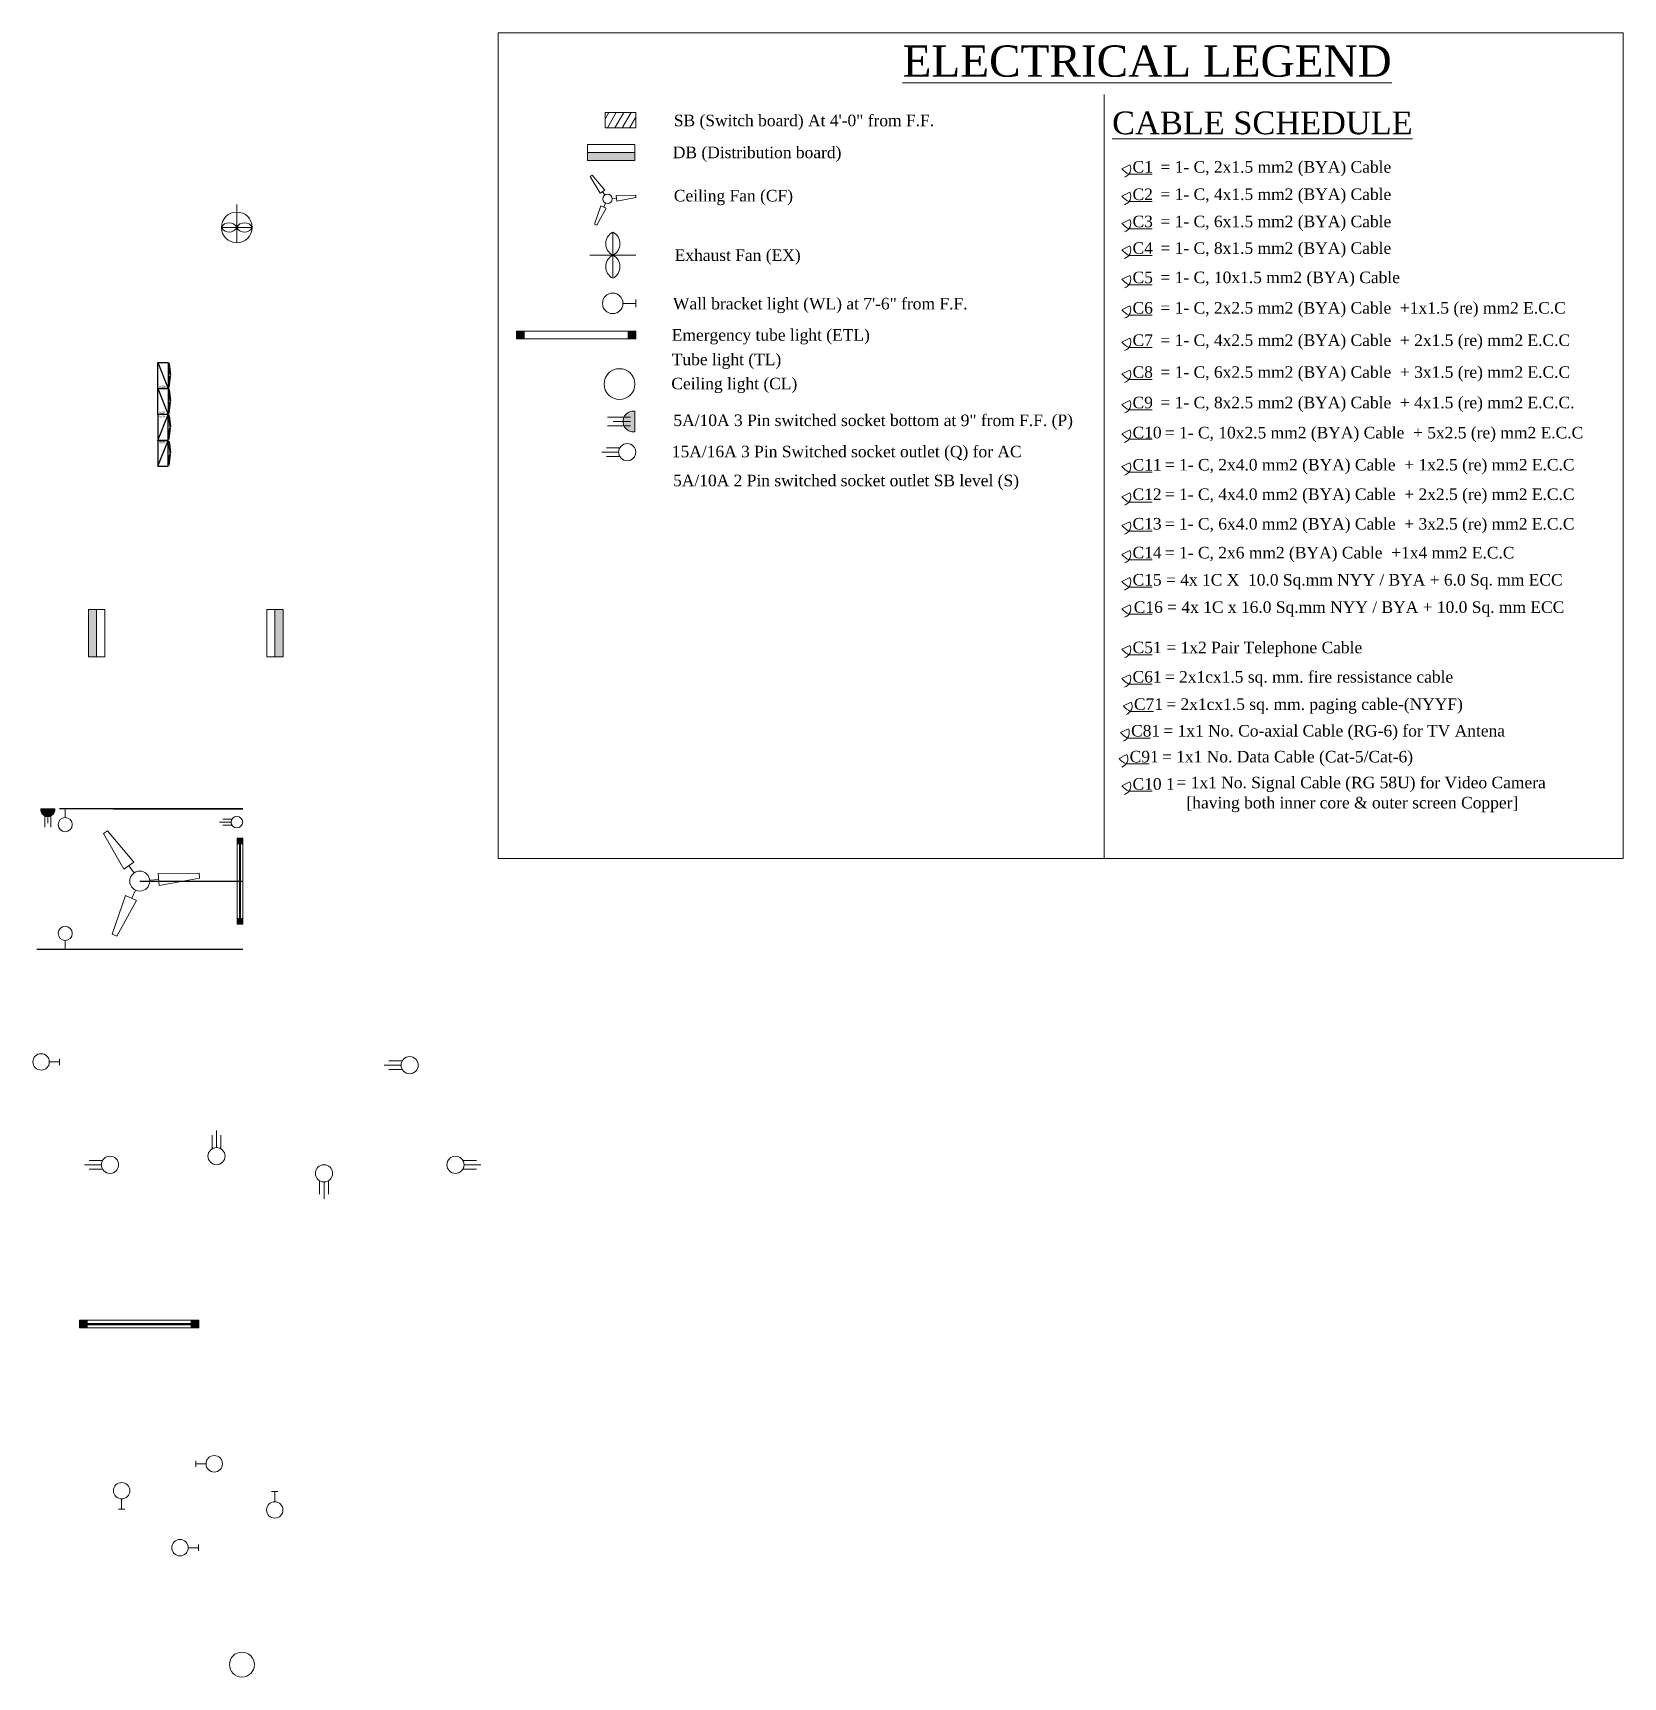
# Model space of a CAD drawing. Header units: inches. Extents: x 35258 to 134537, y 25067 to 83300.
# Drawn here: x 69550 to 70376, y 38699 to 39553 of the extents above; entities that cross this region are included whole.
import ezdxf

# ---------------------------------------------------------------- set-up
doc = ezdxf.new("R2010")
doc.units = ezdxf.units.IN
doc.header["$LTSCALE"] = 5
doc.header["$MEASUREMENT"] = 0
for name, color, linetype, lineweight in [('E. Fixture', 6, 'Continuous', 20), ('ETEXT', 152, 'Continuous', 5), ('G-FIX', 4, 'Continuous', 9), ('HATCH', 251, 'Continuous', 5), ('L-TXT', 4, 'Continuous', 9)]:
    doc.layers.add(name, color=color, linetype=linetype, lineweight=lineweight)
doc.layers.add('Furniture_1', color=34, linetype='Continuous')
doc.styles.add('JASIM', font='times.ttf')
doc.styles.get("Standard").update_dxf_attribs({"font": 'arial.ttf'})

# ---------------------------------------------------------------- blocks, each defined once
blk = doc.blocks.new('05')
at = {"layer": 'E. Fixture'}
blk.add_hatch(color=256, dxfattribs=at).paths.add_polyline_path([(27124.32, -3822.56), (27124.32, -3814.56, 1.138442)])
for p, q in [((27122.65, -3816.83), (27113.67, -3816.83)), ((27124.32, -3822.56), (27124.32, -3814.56)), ((27122.65, -3820.28), (27113.67, -3820.28)), ((27122.65, -3818.56), (27115.97, -3818.56))]:
    blk.add_line(p, q, dxfattribs=at)
blk.add_arc((27123.8, -3818.56), 4.03, 82.59172, 277.40828, dxfattribs=at)
blk = doc.blocks.new('14')
at = {"layer": 'E. Fixture'}
for p, q in [((26233.99, -3909.11), (26233.99, -3891.11)), ((26224.99, -3900.11), (26242.99, -3900.11))]:
    blk.add_line(p, q, dxfattribs=at)
for centre, start, end in [((26229.49, -3902.36), 26.56402, 153.43598), ((26229.49, -3897.86), 206.56402, 333.43598), ((26238.49, -3902.36), 26.56402, 153.43598), ((26238.49, -3897.86), 206.56402, 333.43598)]:
    blk.add_arc(centre, 5.03, start, end, dxfattribs=at)
blk = doc.blocks.new('S')
at = {"layer": 'E. Fixture'}
for p, q in [((27102.47, -3564.52), (27101.37, -3580.67)), ((27104.44, -3564.49), (27102.47, -3564.52)), ((27104.44, -3564.49), (27106.12, -3580.63)), ((27106.12, -3580.63), (27101.37, -3580.67)), ((27103.45, -3584.14), (27103.45, -3580.66)), ((27082.54, -3599.02), (27095.82, -3589.69)), ((27095.82, -3589.69), (27098.17, -3593.81)), ((27100.04, -3590.05), (27097.02, -3591.79)), ((27106.86, -3590.05), (27109.88, -3591.79)), ((27111.08, -3589.69), (27108.73, -3593.81)), ((27124.36, -3599.02), (27111.08, -3589.69)), ((27083.52, -3600.72), (27098.17, -3593.81)), ((27123.38, -3600.72), (27108.73, -3593.81)), ((27082.54, -3599.02), (27083.52, -3600.72)), ((27124.36, -3599.02), (27123.38, -3600.72))]:
    blk.add_line(p, q, dxfattribs=at)
blk.add_circle((27103.45, -3588.08), 3.94, dxfattribs=at)
blk = doc.blocks.new('2')
at = {"layer": 'E. Fixture'}
blk.add_hatch(color=256, dxfattribs=at).paths.add_polyline_path([(27131.11, -3604.57), (27131.11, -3606.15), (27140.34, -3606.15), (27140.34, -3604.57)])
blk.add_line((27140.34, -3604.57), (27131.11, -3604.57), dxfattribs=at)
blk.add_lwpolyline([(27131.11, -3602.99), (27140.34, -3602.99), (27140.34, -3606.15), (27131.11, -3606.15), (27131.11, -3602.99)], dxfattribs=at)
blk = doc.blocks.new('oo')
at = {"layer": 'E. Fixture', "lineweight": 15}
for p, q in [((755.23, 589.1), (809.18, 589.1)), ((755.23, 589.03), (809.18, 589.03)), ((755.23, 588.97), (809.18, 588.97)), ((755.23, 588.9), (809.18, 588.9)), ((755.23, 588.77), (809.18, 588.77)), ((755.23, 588.63), (809.18, 588.63)), ((755.23, 588.57), (809.18, 588.57)), ((755.23, 588.5), (809.18, 588.5)), ((755.23, 588.43), (809.18, 588.43)), ((755.23, 588.43), (809.18, 588.43))]:
    blk.add_line(p, q, dxfattribs=at)
at = {"layer": 'E. Fixture', "color": 5, "lineweight": 15}
blk.add_lwpolyline([(751.23, 590.77), (813.18, 590.77), (813.18, 586.76), (751.23, 586.76), (751.23, 590.77)], dxfattribs=at)
at = {"layer": 'HATCH', "lineweight": 15}
for points in [[(751.23, 590.77), (755.23, 590.77), (755.23, 586.76), (751.23, 586.76)], [(751.56, 590.43), (754.89, 590.43), (754.89, 587.1), (751.56, 587.1)], [(751.89, 590.1), (754.56, 590.1), (754.56, 587.43), (751.89, 587.43)], [(752.23, 589.77), (754.23, 589.77), (754.23, 587.76), (752.23, 587.76)], [(813.18, 590.77), (809.18, 590.77), (809.18, 586.76), (813.18, 586.76)], [(812.85, 590.43), (809.51, 590.43), (809.51, 587.1), (812.85, 587.1)], [(812.52, 590.1), (809.85, 590.1), (809.85, 587.43), (812.52, 587.43)], [(812.18, 589.77), (810.18, 589.77), (810.18, 587.76), (812.18, 587.76)], [(752.56, 589.43), (753.89, 589.43), (753.89, 588.1), (752.56, 588.1)], [(752.89, 589.1), (753.56, 589.1), (753.56, 588.43), (752.89, 588.43)], [(811.85, 589.43), (810.52, 589.43), (810.52, 588.1), (811.85, 588.1)], [(811.52, 589.1), (810.85, 589.1), (810.85, 588.43), (811.52, 588.43)]]:
    blk.add_lwpolyline(points, close=True, dxfattribs=at)
blk = doc.blocks.new('tu')
at = {"layer": 'E. Fixture'}
for p, q in [((27127.2, -3640.35), (27127.2, -3628.35)), ((27121.06, -3634.35), (27118.26, -3634.35)), ((27133.2, -3634.35), (27121.2, -3634.35))]:
    blk.add_line(p, q, dxfattribs=at)
blk.add_circle((27127.2, -3634.35), 6, dxfattribs=at)
for centre, start, end in [((27128.7, -3631.35), 116.56402, 243.43598), ((27125.7, -3631.35), 296.56402, 63.43598), ((27128.7, -3637.35), 116.56402, 243.43598), ((27125.7, -3637.35), 296.56402, 63.43598)]:
    blk.add_arc(centre, 3.35, start, end, dxfattribs=at)
blk = doc.blocks.new('H820_1000_w')
at = {"linetype": 'Continuous'}
for p, q in [((0, 0), (0, -0.4)), ((1, 0), (0, 0)), ((1, -0.4), (1, 0)), ((0, -0.4), (1, -0.4)), ((0.04, -0.432), (0.04, -0.405)), ((0.04, -0.405), (0.479, -0.459)), ((0.04, -0.432), (0.479, -0.487)), ((0.479, -0.459), (0.479, -0.487)), ((0.96, -0.405), (0.521, -0.459)), ((0.96, -0.432), (0.521, -0.487)), ((0.521, -0.459), (0.521, -0.487)), ((0.96, -0.405), (0.96, -0.432))]:
    blk.add_line(p, q, dxfattribs=at)
blk.add_lwpolyline([(0, 0), (1, -0.4)], dxfattribs=at)
at = {"linetype": 'Continuous', "insert": (0.888, -0.302), "char_height": 0.07, "width": 0.23688, "attachment_point": 1, "rotation": 90}
blk.add_mtext('{\\fArial|b0|i0|c0|p34;H820}', dxfattribs=at)

msp = doc.modelspace()

# ---------------------------------------------------------------- hatches: boundary and pattern name
at = {"layer": 'E. Fixture', "lineweight": 5}
h = msp.add_hatch(dxfattribs=at)
h.set_pattern_fill('ANSI31', color=256, scale=26.668912, angle=15, style=0)
h.set_pattern_definition([(60, (-984.6024, 46941.8643), (-2.88699442, 1.666807), [])])
h.paths.add_polyline_path([(69846.95, 39503.57), (69862.95, 39503.57), (69862.95, 39511.57), (69846.95, 39511.57)])

# ---------------------------------------------------------------- linework, layer by layer
for p, q in [((69658.69, 39149.81), (69563.48, 39149.81)), ((69591.56, 39149.81), (69566.48, 39149.81)), ((69591.56, 39149.81), (69658.69, 39149.81)), ((69605.2, 39112.24), (69658.69, 39112.24)), ((69551.71, 39076.81), (69566.48, 39076.81)), ((69566.48, 39076.81), (69658.69, 39076.81))]:
    msp.add_line(p, q)
at = {"layer": 'E. Fixture', "color": 4}
for p, q in [((69791.41, 39552.92), (70375.94, 39552.92)), ((70375.94, 39552.92), (70375.94, 39124.04)), ((70375.94, 39124.04), (69791.41, 39124.04))]:
    msp.add_line(p, q, dxfattribs=at)
at = {"layer": 'E. Fixture', "lineweight": 5}
for p, q in [((69856.28, 39412.39), (69862.95, 39412.39)), ((69862.95, 39410.37), (69862.95, 39414.41)), ((69854.04, 39335.07), (69845.22, 39335.07)), ((69854.63, 39337.37), (69847.65, 39337.37)), ((69854.63, 39332.77), (69847.65, 39332.77)), ((69567.87, 39149.81), (69565.09, 39149.81)), ((69566.48, 39145.22), (69566.48, 39149.81)), ((69652.67, 39142.86), (69646.72, 39142.86)), ((69653.07, 39144.41), (69648.36, 39144.41)), ((69653.07, 39141.3), (69648.36, 39141.3)), ((69565.09, 39076.81), (69567.87, 39076.81)), ((69566.48, 39081.4), (69566.48, 39076.81)), ((69558.21, 39018.29), (69563.54, 39018.29)), ((69563.54, 39016.68), (69563.54, 39019.91)), ((69740.98, 39016.58), (69732.17, 39016.58)), ((69741.57, 39018.88), (69734.6, 39018.88)), ((69741.57, 39014.28), (69734.6, 39014.28)), ((69642.78, 38973.16), (69642.78, 38980.14)), ((69645.08, 38973.76), (69645.08, 38982.57)), ((69647.38, 38973.16), (69647.38, 38980.14)), ((69585.28, 38964.84), (69576.47, 38964.84)), ((69585.88, 38967.14), (69578.9, 38967.14)), ((69773.11, 38967.14), (69780.09, 38967.14)), ((69773.7, 38964.84), (69782.51, 38964.84)), ((69585.88, 38962.54), (69578.9, 38962.54)), ((69698.64, 38956.52), (69698.64, 38949.54)), ((69700.94, 38955.93), (69700.94, 38947.12)), ((69703.24, 38956.52), (69703.24, 38949.54)), ((69773.11, 38962.54), (69780.09, 38962.54)), ((69634.3, 38807.86), (69634.3, 38811.1)), ((69639.63, 38809.48), (69634.3, 38809.48)), ((69673.74, 38795.11), (69676.97, 38795.11)), ((69675.36, 38789.78), (69675.36, 38795.11)), ((69594.19, 38785.89), (69597.42, 38785.89)), ((69595.8, 38791.22), (69595.8, 38785.89)), ((69635.69, 38764.29), (69635.69, 38767.52)), ((69630.36, 38765.91), (69635.69, 38765.91))]:
    msp.add_line(p, q, dxfattribs=at)
msp.add_lwpolyline([(69846.95, 39511.57), (69862.95, 39511.57), (69862.95, 39503.57), (69846.95, 39503.57)], close=True, dxfattribs=at)
at = {"layer": 'E. Fixture', "color": 5, "lineweight": 5}
msp.add_lwpolyline([(69800.99, 39397.97), (69862.95, 39397.97), (69862.95, 39393.97), (69800.99, 39393.97), (69800.99, 39397.97)], dxfattribs=at)
at = {"layer": 'E. Fixture', "lineweight": 5}
for centre, radius in [((69850.95, 39412.39), 5.33), ((69854.47, 39370.46), 8), ((69858.49, 39335.07), 4.46), ((69566.48, 39141.55), 3.67), ((69655.68, 39142.86), 3.01), ((69566.48, 39085.07), 3.67), ((69553.94, 39018.29), 4.27), ((69745.44, 39016.58), 4.46), ((69645.08, 38969.3), 4.46), ((69589.74, 38964.84), 4.46), ((69700.94, 38960.39), 4.46), ((69769.24, 38964.84), 4.46), ((69643.9, 38809.48), 4.27), ((69595.8, 38795.49), 4.27), ((69675.36, 38785.51), 4.27), ((69626.09, 38765.91), 4.27), ((69658.27, 38705.14), 6.48)]:
    msp.add_circle(centre, radius, dxfattribs=at)
at = {"layer": 'ETEXT', "lineweight": 5}
for p, q in [((70115.55, 39482.34), (70119.64, 39484.38)), ((70119.14, 39479.51), (70131.19, 39479.51)), ((70115.55, 39468.07), (70119.64, 39470.12)), ((70119.14, 39465.25), (70131.19, 39465.25)), ((70115.55, 39453.97), (70119.64, 39456.01)), ((70119.14, 39451.14), (70131.19, 39451.14)), ((70115.55, 39440.16), (70119.64, 39442.21)), ((70119.14, 39437.34), (70131.19, 39437.34)), ((70115.55, 39424.89), (70119.64, 39426.93)), ((70119.14, 39422.06), (70131.19, 39422.06)), ((70115.55, 39409.07), (70119.64, 39411.11)), ((70119.14, 39406.24), (70131.19, 39406.24)), ((70115.55, 39392.28), (70119.64, 39394.32)), ((70119.14, 39389.45), (70131.19, 39389.45)), ((70115.55, 39375.7), (70119.64, 39377.75)), ((70119.14, 39372.88), (70131.19, 39372.88)), ((70115.55, 39359.88), (70119.64, 39361.93)), ((70119.14, 39357.06), (70131.19, 39357.06)), ((70115.55, 39344.6), (70119.64, 39346.65)), ((70119.14, 39341.78), (70131.19, 39341.78)), ((70115.55, 39327.55), (70119.64, 39329.6)), ((70119.14, 39324.73), (70131.19, 39324.73)), ((70115.55, 39311.92), (70119.64, 39313.97)), ((70119.14, 39309.1), (70131.19, 39309.1)), ((70115.55, 39296.92), (70119.64, 39298.97)), ((70119.14, 39294.1), (70131.19, 39294.1)), ((70115.55, 39281.94), (70119.64, 39283.99)), ((70119.14, 39279.12), (70131.19, 39279.12)), ((70115.55, 39267.85), (70119.64, 39269.89)), ((70119.14, 39265.02), (70131.19, 39265.02)), ((70115.55, 39253.72), (70119.64, 39255.76)), ((70119.14, 39250.89), (70131.19, 39250.89)), ((70115.55, 39232.67), (70119.64, 39234.71)), ((70119.14, 39229.84), (70131.19, 39229.84)), ((70115.55, 39217.41), (70119.64, 39219.46)), ((70119.14, 39214.59), (70131.19, 39214.59)), ((70116.29, 39203.22), (70120.39, 39205.27)), ((70119.89, 39200.4), (70131.93, 39200.4)), ((70114.8, 39189.36), (70118.89, 39191.4)), ((70118.39, 39186.53), (70130.44, 39186.53)), ((70114.05, 39175.91), (70118.14, 39177.96)), ((70117.65, 39173.09), (70129.69, 39173.09)), ((70115.55, 39161.72), (70119.64, 39163.77)), ((70119.14, 39158.9), (70131.19, 39158.9))]:
    msp.add_line(p, q, dxfattribs=at)
for centre, radius, start, end in [((70115.4, 39482.35), 4.7, 288.72244, 25.57869), ((70124.64, 39490.21), 12.03, 220.89218, 242.80254), ((70124.64, 39475.95), 12.03, 220.89218, 242.80254), ((70115.4, 39468.09), 4.7, 288.72244, 25.57869), ((70124.64, 39461.84), 12.03, 220.89218, 242.80254), ((70115.4, 39453.98), 4.7, 288.72244, 25.57869), ((70115.4, 39440.18), 4.7, 288.72244, 25.57869), ((70124.64, 39448.04), 12.03, 220.89218, 242.80254), ((70124.64, 39432.76), 12.03, 220.89218, 242.80254), ((70115.4, 39424.91), 4.7, 288.72244, 25.57869), ((70124.64, 39416.94), 12.03, 220.89218, 242.80254), ((70115.4, 39409.09), 4.7, 288.72244, 25.57869), ((70124.64, 39400.15), 12.03, 220.89218, 242.80254), ((70115.4, 39392.29), 4.7, 288.72244, 25.57869), ((70124.64, 39383.58), 12.03, 220.89218, 242.80254), ((70115.4, 39375.72), 4.7, 288.72244, 25.57869), ((70124.64, 39367.76), 12.03, 220.89218, 242.80254), ((70115.4, 39359.9), 4.7, 288.72244, 25.57869), ((70124.64, 39352.48), 12.03, 220.89218, 242.80254), ((70115.4, 39344.62), 4.7, 288.72244, 25.57869), ((70124.64, 39335.43), 12.03, 220.89218, 242.80254), ((70115.4, 39327.57), 4.7, 288.72244, 25.57869), ((70115.4, 39311.94), 4.7, 288.72244, 25.57869), ((70124.64, 39319.8), 12.03, 220.89218, 242.80254), ((70124.64, 39304.8), 12.03, 220.89218, 242.80254), ((70115.4, 39296.94), 4.7, 288.72244, 25.57869), ((70124.64, 39289.82), 12.03, 220.89218, 242.80254), ((70115.4, 39281.96), 4.7, 288.72244, 25.57869), ((70124.64, 39275.72), 12.03, 220.89218, 242.80254), ((70115.4, 39267.87), 4.7, 288.72244, 25.57869), ((70124.64, 39261.59), 12.03, 220.89218, 242.80254), ((70115.4, 39253.73), 4.7, 288.72244, 25.57869), ((70124.64, 39240.54), 12.03, 220.89218, 242.80254), ((70115.4, 39232.69), 4.7, 288.72244, 25.57869), ((70115.4, 39217.43), 4.7, 288.72244, 25.57869), ((70124.64, 39225.29), 12.03, 220.89218, 242.80254), ((70125.39, 39211.1), 12.03, 220.89218, 242.80254), ((70116.15, 39203.24), 4.7, 288.72244, 25.57869), ((70123.89, 39197.23), 12.03, 220.89218, 242.80254), ((70114.66, 39189.38), 4.7, 288.72244, 25.57869), ((70113.91, 39175.93), 4.7, 288.72244, 25.57869), ((70123.15, 39183.79), 12.03, 220.89218, 242.80254), ((70124.64, 39169.6), 12.03, 220.89218, 242.80254), ((70115.4, 39161.74), 4.7, 288.72244, 25.57869)]:
    msp.add_arc(centre, radius, start, end, dxfattribs=at)
at = {"layer": 'G-FIX', "lineweight": 5}
msp.add_line((69791.41, 39552.92), (69791.41, 39124.04), dxfattribs=at)
at = {"layer": 'HATCH', "lineweight": 5}
for points in [[(69800.99, 39397.97), (69805, 39397.97), (69805, 39393.97), (69800.99, 39393.97)], [(69801.33, 39397.64), (69804.66, 39397.64), (69804.66, 39394.31), (69801.33, 39394.31)], [(69801.66, 39397.31), (69804.33, 39397.31), (69804.33, 39394.64), (69801.66, 39394.64)], [(69801.99, 39396.97), (69803.99, 39396.97), (69803.99, 39394.97), (69801.99, 39394.97)], [(69802.33, 39396.64), (69803.66, 39396.64), (69803.66, 39395.31), (69802.33, 39395.31)], [(69802.66, 39396.31), (69803.33, 39396.31), (69803.33, 39395.64), (69802.66, 39395.64)], [(69862.95, 39397.97), (69858.95, 39397.97), (69858.95, 39393.97), (69862.95, 39393.97)], [(69862.62, 39397.64), (69859.28, 39397.64), (69859.28, 39394.31), (69862.62, 39394.31)], [(69862.28, 39397.31), (69859.62, 39397.31), (69859.62, 39394.64), (69862.28, 39394.64)], [(69861.95, 39396.97), (69859.95, 39396.97), (69859.95, 39394.97), (69861.95, 39394.97)], [(69861.62, 39396.64), (69860.28, 39396.64), (69860.28, 39395.31), (69861.62, 39395.31)], [(69861.28, 39396.31), (69860.62, 39396.31), (69860.62, 39395.64), (69861.28, 39395.64)]]:
    msp.add_lwpolyline(points, close=True, dxfattribs=at)
at = {"layer": 'L-TXT', "lineweight": 5}
msp.add_line((70106.3, 39520.83), (70106.3, 39124.04), dxfattribs=at)

# ---------------------------------------------------------------- block references
at = {"lineweight": 5, "xscale": 0.7200000000000001, "yscale": 0.7200000000000001, "zscale": 0.7200000000000001, "rotation": 90}
msp.add_blockref('oo', (70081.16, 38549.05), dxfattribs=at)
at = {"lineweight": 5}
msp.add_blockref('oo', (68822.7, 38293.3), dxfattribs=at)
at = {"layer": 'E. Fixture', "lineweight": 5}
for name, p, xscale, yscale, zscale in [('2', (-2517.9, 49103.77), 2.666891211381881, 2.666891211381881, 2.666891211381881), ('05', (33693.57, 44442.86), 1.33344560569094, 1.33344560569094, 1.33344560569094)]:
    msp.add_blockref(name, p, dxfattribs=dict(at, xscale=xscale, yscale=yscale, zscale=zscale))
for name, p, xscale, yscale, zscale, rotation in [('S', (84267.12, 30294.57), 0.6250526276705225, 0.6250526276705225, 0.6250526276705225, 155.0800922591944), ('tu', (74501.83, 75624.49), 1.33344560569094, 1.33344560569094, 1.33344560569094, 270), ('14', (75051.61, 74419.02), 1.333445605687302, 1.333445605687302, 1.333445605687302, 270), ('2', (79195.8, 111609.08), 2.666891211381881, 2.666891211381881, 2.666891211381881, 270), ('2', (60062.46, -33126.99), 2.666891211381881, 2.666891211381881, 2.666891211381881, 90), ('05', (66120.46, 14735.86), 0.9000757838413848, 0.9000757838413848, 0.9000757838413848, 90), ('S', (100004.52, 19774.71), 1.317800955128273, 1.317800955128273, 1.317800955128273, 155.0800922591944)]:
    msp.add_blockref(name, p, dxfattribs=dict(at, xscale=xscale, yscale=yscale, zscale=zscale, rotation=rotation))
at = {"layer": 'Furniture_1', "color": 18, "linetype": 'Continuous', "true_color": 0x000000, "yscale": 13.46700000000057, "zscale": 13.46700000000057}
for p, xscale, rotation in [((69614.6, 39381.62), -13.46700000000057, 90), ((69614.6, 39368.16), -13.46700000000057, 90), ((69614.6, 39341.22), 13.46700000000057, 89.99999999999999), ((69614.6, 39327.76), 13.46700000000057, 89.99999999999999)]:
    msp.add_blockref('H820_1000_w', p, dxfattribs=dict(at, xscale=xscale, rotation=rotation))

# ---------------------------------------------------------------- texts
at = {"layer": 'ETEXT', "color": 3, "lineweight": 5, "style": 'JASIM'}
for s, height, p in [('%%UELECTRICAL LEGEND', 16.2422, (70001.55, 39530.16)), ('%%UCABLE SCHEDULE', 11.8125, (70110.46, 39500.25))]:
    msp.add_text(s, height=height, dxfattribs=at).set_placement(p)
at = {"layer": 'ETEXT', "lineweight": 5, "style": 'JASIM'}
for s, p in [('SB (Switch board) At 4\'-0" from F.F.', (69882.7, 39504.41)), ('DB (Distribution board)', (69882.18, 39487.82)), ('C1', (70121.04, 39480.32)), ('= 1- C, 2x1.5 mm2 (BYA) Cable', (70135.57, 39480.28)), ('Ceiling Fan (CF)', (69882.7, 39465.35)), ('C2', (70121.04, 39466.06)), ('= 1- C, 4x1.5 mm2 (BYA) Cable', (70135.57, 39466.09)), ('C3', (70121.04, 39451.95)), ('= 1- C, 6x1.5 mm2 (BYA) Cable', (70135.57, 39451.94)), ('C4', (70121.04, 39438.14)), ('= 1- C, 8x1.5 mm2 (BYA) Cable', (70135.57, 39438.12)), ('Exhaust Fan (EX)', (69883.15, 39434.44)), ('C5', (70121.04, 39422.87)), ('= 1- C, 10x1.5 mm2 (BYA) Cable', (70135.57, 39422.89)), ('Wall bracket light (WL) at 7\'-6" from F.F.', (69882.26, 39409.26)), ('C6', (70121.04, 39407.05)), ('= 1- C, 2x2.5 mm2 (BYA) Cable  +1x1.5 (re) mm2 E.C.C', (70135.57, 39407.06)), ('Emergency tube light (ETL)', (69881.63, 39393)), ('C7', (70121.04, 39390.26)), ('= 1- C, 4x2.5 mm2 (BYA) Cable  + 2x1.5 (re) mm2 E.C.C', (70135.57, 39390.26)), ('Tube light (TL)', (69881.65, 39380.27)), ('Ceiling light (CL)', (69881.41, 39367.73)), ('C8', (70121.04, 39373.69)), ('= 1- C, 6x2.5 mm2 (BYA) Cable  + 3x1.5 (re) mm2 E.C.C', (70135.57, 39373.7)), ('C9', (70121.04, 39357.86)), ('= 1- C, 8x2.5 mm2 (BYA) Cable  + 4x1.5 (re) mm2 E.C.C.', (70135.57, 39357.87)), ('5A/10A 3 Pin switched socket bottom at 9" from F.F. (P)', (69882.49, 39348.64)), ('C10', (70121.04, 39342.28)), (' = 1- C, 10x2.5 mm2 (BYA) Cable  + 5x2.5 (re) mm2 E.C.C', (70135.57, 39342.22)), ('15A/16A 3 Pin Switched socket outlet (Q) for AC', (69881.66, 39332.41)), ('C11', (70121.04, 39325.53)), (' = 1- C, 2x4.0 mm2 (BYA) Cable  + 1x2.5 (re) mm2 E.C.C', (70135.57, 39325.56)), ('5A/10A 2 Pin switched socket outlet SB level (S)', (69882.33, 39317.37)), ('C12', (70121.04, 39310.2)), (' = 1- C, 4x4.0 mm2 (BYA) Cable  + 2x2.5 (re) mm2 E.C.C', (70135.57, 39310.22)), ('C13', (70121.04, 39294.91)), (' = 1- C, 6x4.0 mm2 (BYA) Cable  + 3x2.5 (re) mm2 E.C.C', (70135.57, 39294.85)), ('C14', (70121.04, 39279.92)), (' = 1- C, 2x6 mm2 (BYA) Cable  +1x4 mm2 E.C.C', (70135.57, 39279.87)), ('C15 = 4x 1C X  10.0 Sq.mm NYY / BYA + 6.0 Sq. mm ECC', (70121.06, 39265.76)), ('C16 = 4x 1C x 16.0 Sq.mm NYY / BYA + 10.0 Sq. mm ECC', (70121.67, 39251.58)), ('C51', (70121.04, 39230.65)), (' = 1x2 Pair Telephone Cable', (70136.37, 39230.6)), ('C61', (70121.04, 39215.4)), (' = 2x1cx1.5 sq. mm. fire ressistance cable', (70135.57, 39215.34)), ('C71', (70121.78, 39201.2)), (' = 2x1cx1.5 sq. mm. paging cable-(NYYF)', (70136.32, 39201.15)), (' = 1x1 No. Co-axial Cable (RG-6) for TV Antena', (70134.82, 39187.34)), ('C81', (70120.29, 39187.34)), ('C91', (70119.54, 39173.9)), (' = 1x1 No. Data Cable (Cat-5/Cat-6)', (70134.07, 39173.89)), ('C10 1', (70121.04, 39159.7)), (' = 1x1 No. Signal Cable (RG 58U) for Video Camera', (70141.62, 39160.45)), ('  [having both inner core & outer screen Copper]', (70144.54, 39149.99))]:
    msp.add_text(s, height=6, dxfattribs=at).set_placement(p)

doc.saveas('drawing.dxf')
